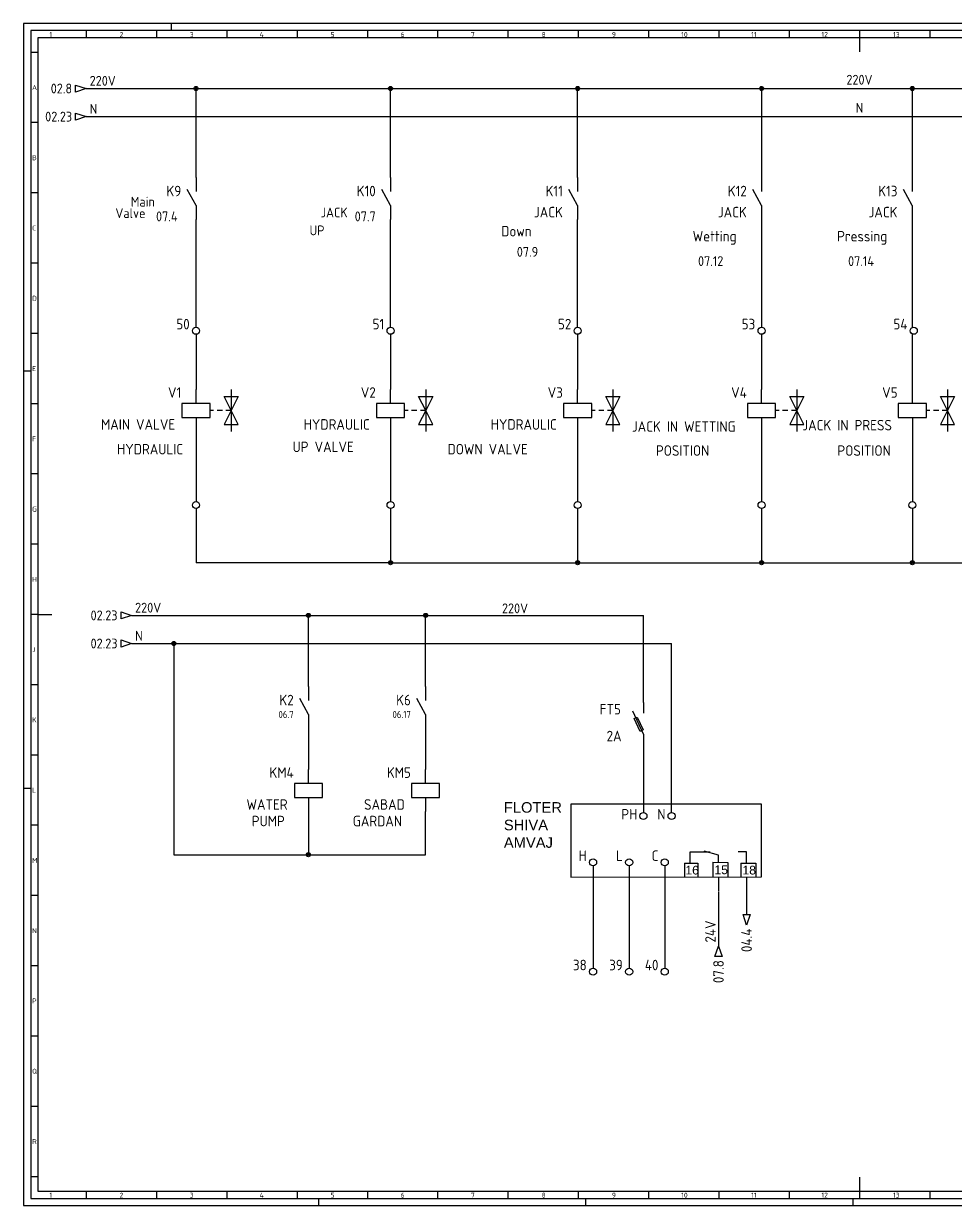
# Model space of a CAD drawing. Header units: millimetres. Extents: x 0 to 1189, y 5 to 846.
# Drawn here: x 0 to 663, y 5 to 846 of the extents above; entities that cross this region are included whole.
import ezdxf
from ezdxf.enums import TextEntityAlignment as Align

# ---------------------------------------------------------------- set-up
doc = ezdxf.new("R2010")
doc.units = ezdxf.units.MM
doc.header["$LTSCALE"] = 12
for name, color, linetype in [('035', 5, 'Continuous'), ('07', 7, 'Continuous'), ('DESC', 1, 'Continuous'), ('DESCCHILD', 20, 'Continuous'), ('RED_2.5mm^2', 1, 'Continuous'), ('SYMS', 7, 'Continuous'), ('TAGS', 51, 'Continuous'), ('WIRENO', 70, 'Continuous'), ('WIREREF_DEST', 61, 'Continuous'), ('XREF', 7, 'Continuous'), ('XREFCHILD', 134, 'Continuous')]:
    doc.layers.add(name, color=color, linetype=linetype)
doc.styles.add('ISO Proportional', font='isocp.shx')
doc.styles.add('WD_IEC', font='ISOCP2.shx', dxfattribs={"width": 0.9, "height": 4})

# ---------------------------------------------------------------- blocks, each defined once
blk = doc.blocks.new('IEC_border_a0')
at = {"layer": '035', "color": 0}
for p, q in [((0, 841), (0, 0)), ((1189, 841), (0, 841)), ((44.5, 836), (44.5, 831)), ((94.5, 836), (94.5, 831)), ((105, 841), (105, 836)), ((144.5, 836), (144.5, 831)), ((194.5, 836), (194.5, 831)), ((244.5, 836), (244.5, 831)), ((294.5, 836), (294.5, 831)), ((344.5, 836), (344.5, 831)), ((394.5, 836), (394.5, 831)), ((444.5, 836), (444.5, 831)), ((494.5, 836), (494.5, 831)), ((544.5, 836), (544.5, 831)), ((594.5, 836), (594.5, 831)), ((644.5, 836), (644.5, 831)), ((9.98, 820.54), (5, 820.54)), ((9.98, 770.54), (5, 770.54)), ((9.98, 720.54), (5, 720.54)), ((9.98, 670.54), (5, 670.54)), ((9.98, 620.54), (5, 620.54)), ((0, 594), (5, 594)), ((10, 570.5), (5.02, 570.5)), ((10, 520.5), (5, 520.5)), ((10, 470.5), (5.02, 470.5)), ((10, 420.5), (5.02, 420.5)), ((10, 370.5), (5.02, 370.5)), ((10, 320.5), (5.02, 320.5)), ((0, 297), (5, 297)), ((10.02, 270.46), (5.03, 270.46)), ((10.02, 220.46), (5.03, 220.46)), ((10.02, 170.46), (5.03, 170.46)), ((10.02, 120.46), (5.03, 120.46)), ((10.02, 70.46), (5.03, 70.46)), ((10.03, 20.42), (5.05, 20.42)), ((44.5, 10), (44.5, 5)), ((94.5, 10), (94.5, 5)), ((144.5, 10), (144.5, 5)), ((194.5, 10), (194.5, 5)), ((244.5, 10), (244.5, 5)), ((294.5, 10), (294.5, 5)), ((344.5, 10), (344.5, 5)), ((394.5, 10), (394.5, 5)), ((444.5, 10), (444.5, 5)), ((494.5, 10), (494.5, 5)), ((544.5, 10), (544.5, 5)), ((594.5, 10), (594.5, 5)), ((644.5, 10), (644.5, 5)), ((0, 0), (1189, 0)), ((210, 0), (210, 5)), ((400, 0), (400, 5)), ((590, 0), (590, 5))]:
    blk.add_line(p, q, dxfattribs=at)
blk.add_lwpolyline([(10, 10), (1179, 10), (1179, 831), (10, 831)], close=True, dxfattribs=at)
at = {"layer": '07', "color": 0}
for p, q in [((594.5, 831), (594.5, 821)), ((10, 420.5), (20, 420.5)), ((594.5, 20), (594.5, 10))]:
    blk.add_line(p, q, dxfattribs=at)
blk.add_lwpolyline([(5, 5), (1184, 5), (1184, 836), (5, 836)], close=True, dxfattribs=at)
at = {"layer": '035', "color": 0, "style": 'ISO Proportional'}
for s, p in [('1', (18.31, 831.5)), ('2', (68.23, 831.5)), ('3', (118.18, 831.5)), ('4', (167.88, 831.5)), ('5', (218.34, 831.5)), ('6', (268.19, 831.5)), ('7', (318.17, 831.5)), ('8', (368.42, 831.5)), ('9', (418.46, 831.5)), ('10', (467.72, 831.5)), ('11', (517.49, 831.5)), ('12', (567.49, 831.5)), ('13', (618.42, 831.5)), ('A', (6, 793.79)), ('B', (6, 743.79)), ('C', (6, 693.79)), ('D', (6, 643.79)), ('E', (6.02, 593.75)), ('F', (6.02, 543.75)), ('G', (6.02, 493.75)), ('H', (6.02, 443.75)), ('J', (6.02, 393.75)), ('K', (6.02, 343.75)), ('L', (6.03, 293.72)), ('M', (6.03, 243.72)), ('N', (6.03, 193.72)), ('P', (6.03, 143.72)), ('Q', (6.03, 93.72)), ('R', (6.05, 43.68)), ('1', (18.31, 5.5)), ('2', (68.23, 5.5)), ('3', (118.18, 5.5)), ('4', (167.88, 5.5)), ('5', (218.34, 5.5)), ('6', (268.19, 5.5)), ('7', (318.17, 5.5)), ('8', (368.42, 5.5)), ('9', (418.46, 5.5)), ('10', (467.72, 5.5)), ('11', (517.49, 5.5)), ('12', (567.49, 5.5)), ('13', (618.42, 5.5))]:
    blk.add_text(s, height=3.5, dxfattribs=at).set_placement(p)
blk = doc.blocks.new('VCR21')
for p, q in [((0, 7.5), (0, 2.5)), ((0, -2.5), (-3.12, 3.12)), ((0, -2.5), (0, -7.5))]:
    blk.add_line(p, q)
at = {"style": 'WD_IEC'}
for tag, p in [('INST', (-5.25, 6.75)), ('LOC', (-5.25, 3.75)), ('TAG2', (-5.25, 0.75)), ('XREF', (-5.25, -3.75)), ('DESC2', (-5.25, -9.75)), ('DESC1', (-5.25, -6.75)), ('DESC3', (-5.25, -12.75))]:
    blk.add_attdef(tag, text='', height=2.5, dxfattribs=at).set_placement(p, align=Align.RIGHT)
blk.add_attdef('TERM01', text='', height=2, rotation=90, dxfattribs=at).set_placement((-1, 7.5), align=Align.RIGHT)
at = {"style": 'WD_IEC', "flags": 1}
for tag, p, height in [('X2TERM01', (0, 7.5), 0.32), ('X4LINK', (-2.75, 0), 0.32), ('X1LINK', (-0.5, 0), 0.32), ('CONTACT', (4, -3.5), 1), ('FAMILY', (4, -5), 1), ('COMMON', (5.25, -4.75), 1), ('X8TERM02', (0, -7.5), 0.32)]:
    blk.add_attdef(tag, p, '', height=height, dxfattribs=at)
at = {"style": 'WD_IEC'}
blk.add_attdef('TERM02', (-1, -7.5), '', height=2, rotation=90, dxfattribs=at)
blk = doc.blocks.new('VT0002')
blk.add_circle((0, 0), 1.25)
at = {"style": 'WD_IEC'}
for tag, p in [('INST', (-2.25, 6.5)), ('LOC', (-2.25, 3.5)), ('DESC1', (-2.25, -6.25)), ('DESC2', (-2.25, -9.25)), ('DESC3', (-2.25, -12.25))]:
    blk.add_attdef(tag, text='', height=2.5, dxfattribs=at).set_placement(p, align=Align.RIGHT)
at = {"style": 'WD_IEC', "flags": 1}
for tag, p, height in [('ASSYCODE', (2.75, 10.75), 1), ('CATDESC', (2.75, 9.25), 1), ('MFG', (2.75, 7.25), 1.5), ('CAT', (2.75, 4.75), 1.5), ('X4PIN01', (-1.25, 1), 0.25), ('X4TERM01', (-1.25, 0), 0.25), ('X4TERMDESC01', (-1.25, 0.5), 0.4), ('STRIPSEQ', (0, 0), 0.025), ('X2PIN01', (0, 2.25), 0.25), ('X2TERM01', (0, 1.25), 0.25), ('X8PIN01', (0, -0.25), 0.25), ('X2TERMDESC01', (0, 1.75), 0.4), ('X1PIN01', (1.25, 1), 0.25), ('X1TERM01', (1.25, 0), 0.25), ('X1TERMDESC01', (1.25, 0.5), 0.4), ('LINKTERM', (0, -0.04), 0.025), ('X8TERM01', (0, -1.25), 0.25), ('X8TERMDESC01', (0, -0.75), 0.4)]:
    blk.add_attdef(tag, p, '', height=height, dxfattribs=at)
at = {"style": 'WD_IEC', "flags": 8}
for tag, height, p in [('TAGSTRIP', 2.5, (-2.25, 0.5)), ('TERM01', 2, (-2.25, -3.25))]:
    blk.add_attdef(tag, text='', height=height, dxfattribs=at).set_placement(p, align=Align.RIGHT)
blk = doc.blocks.new('WDDOT')
for radius in [0.72, 0.449, 0.223]:
    blk.add_circle((0, 0), radius)
blk = doc.blocks.new('VSV1')
for p, q in [((0, 2.5), (0, 7.5)), ((12.5, 0), (10, 5)), ((10, 5), (15, 5)), ((12.5, 7.5), (12.5, -7.5)), ((15, 5), (12.5, 0)), ((6.25, 0), (5, 0)), ((9.38, 0), (7.5, 0)), ((12.5, 0), (10, -5)), ((12.5, 0), (10.62, 0)), ((15, -5), (12.5, 0)), ((0, -2.5), (0, -7.5)), ((10, -5), (15, -5))]:
    blk.add_line(p, q)
blk.add_lwpolyline([(-5, 2.5), (-5, -2.5), (5, -2.5), (5, 2.5)], close=True)
at = {"style": 'WD_IEC'}
for tag, p in [('INST', (-5.25, 11.5)), ('LOC', (-5.25, 8)), ('TAG1', (-5.25, 4.5)), ('DESC2', (-5.25, -10.35)), ('DESC1', (-5.25, -6.85)), ('DESC3', (-5.25, -13.85))]:
    blk.add_attdef(tag, text='', height=2.5, dxfattribs=at).set_placement(p, align=Align.RIGHT)
blk.add_attdef('TERM01', text='', height=2, rotation=90, dxfattribs=at).set_placement((-1, 7.5), align=Align.RIGHT)
at = {"style": 'WD_IEC', "flags": 1}
for tag, p, height in [('X2TERM01', (0, 7.5), 0.32), ('X4LINK', (-5, 0), 0.32), ('X1LINK', (12.5, 0), 0.32), ('ASSYCODE', (1, -4), 1), ('X8TERM02', (0, -7.5), 0.32), ('FAMILY', (1, -5.5), 1), ('CATDESC', (1, -7), 1)]:
    blk.add_attdef(tag, p, '', height=height, dxfattribs=at)
at = {"style": 'WD_IEC', "flags": 9}
for tag, p in [('MFG', (-6, 1)), ('CAT', (-6, -1.5))]:
    blk.add_attdef(tag, text='', height=1.5, dxfattribs=at).set_placement(p, align=Align.RIGHT)
at = {"style": 'WD_IEC'}
blk.add_attdef('TERM02', (-1, -7.5), '', height=2, rotation=90, dxfattribs=at)
at = {"lineweight": 9, "style": 'WD_IEC'}
for tag, p in [('NO', (-5.5, -16.5)), ('NC', (-5.5, -20))]:
    blk.add_attdef(tag, text='', height=2.5, dxfattribs=at).set_placement(p, align=Align.TOP_RIGHT)
for tag, p in [('XREFNO', (-4, -16.5)), ('XREFNC', (-4, -20)), ('WDTAGALT', (-3.88, -23.13))]:
    blk.add_attdef(tag, text='', height=2.5, dxfattribs=at).set_placement(p, align=Align.TOP_LEFT)
blk = doc.blocks.new('VMS1')
for p, q in [((0, 2.5), (0, 7.5)), ((0, -2.5), (0, -7.5))]:
    blk.add_line(p, q)
blk.add_lwpolyline([(-5, 2.5), (-5, -2.5), (5, -2.5), (5, 2.5)], close=True)
at = {"style": 'WD_IEC'}
for tag, p in [('INST', (-5.25, 10.5)), ('LOC', (-5.25, 7.5)), ('TAG1', (-5.25, 4.5)), ('DESC2', (-5.25, -9.85)), ('DESC1', (-5.25, -6.85)), ('DESC3', (-5.25, -12.85))]:
    blk.add_attdef(tag, text='', height=2.5, dxfattribs=at).set_placement(p, align=Align.RIGHT)
blk.add_attdef('TERM01', text='', height=2, rotation=90, dxfattribs=at).set_placement((-1, 7.5), align=Align.RIGHT)
at = {"style": 'WD_IEC', "flags": 1}
for tag, p, height in [('X2TERM01', (0, 7.5), 0.32), ('X4LINK', (-5, 0), 0.32), ('X1LINK', (5, 0), 0.32), ('ASSYCODE', (1, -4), 1), ('X8TERM02', (0, -7.5), 0.32), ('FAMILY', (1, -5.5), 1), ('CATDESC', (1, -7), 1)]:
    blk.add_attdef(tag, p, '', height=height, dxfattribs=at)
at = {"style": 'WD_IEC', "flags": 9}
for tag, p in [('MFG', (-6, 1)), ('CAT', (-6, -1.5))]:
    blk.add_attdef(tag, text='', height=1.5, dxfattribs=at).set_placement(p, align=Align.RIGHT)
at = {"style": 'WD_IEC'}
blk.add_attdef('TERM02', (-1, -7.5), '', height=2, rotation=90, dxfattribs=at)
at = {"lineweight": 9, "style": 'WD_IEC'}
for tag, p in [('NO', (-5.5, -16.5)), ('NC', (-5.5, -19.5))]:
    blk.add_attdef(tag, text='', height=2.5, dxfattribs=at).set_placement(p, align=Align.TOP_RIGHT)
for tag, p in [('XREFNO', (-4, -16.5)), ('XREFNC', (-4, -19.5))]:
    blk.add_attdef(tag, text='', height=2.5, dxfattribs=at).set_placement(p, align=Align.TOP_LEFT)
blk = doc.blocks.new('HA1D3')
blk.add_lwpolyline([(0, 0), (-3.75, -1.25), (-3.75, 1.25)], close=True)
at = {"style": 'WD_IEC'}
blk.add_attdef('XREF', text='', height=2.5, dxfattribs=at).set_placement((-5, 0), align=Align.MIDDLE_RIGHT)
at = {"style": 'WD_IEC', "flags": 1}
blk.add_attdef('SIGCODE', text='', height=1, dxfattribs=at).set_placement((-2.5, 1.8), align=Align.RIGHT)
at = {"style": 'WD_IEC'}
for tag, p, height, flags in [('X1TERM01', (0, 0), 0.32, 1), ('WIRENO', (1.25, 1), 2.5, 8)]:
    blk.add_attdef(tag, p, '', height=height, dxfattribs=dict(at, flags=flags))
blk.add_attdef('DESC1', text='', height=2.5, dxfattribs=at).set_placement((1.25, -1), align=Align.TOP_LEFT)
blk = doc.blocks.new('WD_WNH')
at = {"linetype": 'Continuous', "style": 'WD_IEC', "width": 0.8}
blk.add_attdef('WIRENO', text='', height=2.5, dxfattribs=at).set_placement((0, 0.75), align=Align.CENTER)
at = {"style": 'WD_IEC', "flags": 1}
for tag, p in [('W08USER', (0, 0.375)), ('W04USER', (0, 0.875)), ('W05USER', (0, 0.75)), ('W09USER', (0, 0.25)), ('W03USER', (0, 1)), ('W06USER', (0, 0.625)), ('W07USER', (0, 0.5)), ('W02USER', (0, 1.125)), ('W01USER', (0, 1.25)), ('W10USER', (0, 0.125))]:
    blk.add_attdef(tag, text='', height=0.08, dxfattribs=at).set_placement(p, align=Align.CENTER)
blk = doc.blocks.new('HA1D4')
blk.add_lwpolyline([(0, 0), (1.25, -3.75), (-1.25, -3.75)], close=True)
at = {"style": 'WD_IEC', "flags": 8}
blk.add_attdef('WIRENO', (-1, 1.25), '', height=2.5, rotation=90, dxfattribs=at)
at = {"style": 'WD_IEC'}
blk.add_attdef('DESC1', text='', height=2.5, rotation=90, dxfattribs=at).set_placement((1, 1.25), align=Align.TOP_LEFT)
at = {"style": 'WD_IEC', "flags": 1}
blk.add_attdef('X2TERM01', (0, 0), '', height=0.32, dxfattribs=at)
blk.add_attdef('SIGCODE', text='', height=1, dxfattribs=at).set_placement((-2.5, -3.2), align=Align.RIGHT)
at = {"style": 'WD_IEC'}
blk.add_attdef('XREF', text='', height=2.5, rotation=90, dxfattribs=at).set_placement((0, -5), align=Align.MIDDLE_RIGHT)
blk = doc.blocks.new('HA1S4')
blk.add_lwpolyline([(0, -3.75), (-1.25, 0), (1.25, 0)], close=True)
at = {"style": 'WD_IEC', "flags": 8}
blk.add_attdef('WIRENO', (-1, 1.25), '', height=2.5, rotation=90, dxfattribs=at)
at = {"style": 'WD_IEC'}
blk.add_attdef('DESC1', text='', height=2.5, rotation=90, dxfattribs=at).set_placement((1, 1.25), align=Align.TOP_LEFT)
at = {"style": 'WD_IEC', "flags": 1}
blk.add_attdef('X2TERM01', (0, 0), '', height=0.32, dxfattribs=at)
blk.add_attdef('SIGCODE', text='', height=1, dxfattribs=at).set_placement((-2.5, -3.2), align=Align.RIGHT)
at = {"style": 'WD_IEC'}
blk.add_attdef('XREF', text='', height=2.5, rotation=90, dxfattribs=at).set_placement((0, -5), align=Align.MIDDLE_RIGHT)
blk = doc.blocks.new('VFU1FS')
for p, q in [((0, -3.75), (-3.75, 4.38)), ((0, 7.5), (0, 3.75)), ((0, -3.75), (0, -7.5))]:
    blk.add_line(p, q)
blk.add_lwpolyline([(-1.19, -2.76), (-3.3, 1.77), (-2.17, 2.3), (-0.06, -2.24)], close=True)
at = {"style": 'WD_IEC'}
for tag, p in [('INST', (-8, 10.25)), ('LOC', (-8, 6.75)), ('TAG1', (-8, 3.25)), ('RATING1', (-8, -1.35)), ('DESC1', (-8, -9.85)), ('DESC2', (-8, -13.35)), ('DESC3', (-8, -16.85))]:
    blk.add_attdef(tag, text='', height=2.5, dxfattribs=at).set_placement(p, align=Align.RIGHT)
blk.add_attdef('TERM01', text='', height=2, rotation=90, dxfattribs=at).set_placement((-1, 7.5), align=Align.RIGHT)
at = {"style": 'WD_IEC', "flags": 1}
for tag, p, height in [('X2TERM01', (0, 7.5), 0.32), ('MFG', (2.75, 6.5), 1.5), ('CAT', (2.75, 4), 1.5), ('X4LINK', (-2.48, 0), 0.32), ('X1LINK', (-1.1, 0), 0.32), ('ASSYCODE', (1, -4), 1), ('X8TERM02', (0, -7.5), 0.32), ('FAMILY', (1, -5.5), 1), ('CATDESC', (1, -7), 1)]:
    blk.add_attdef(tag, p, '', height=height, dxfattribs=at)
at = {"style": 'WD_IEC'}
blk.add_attdef('TERM02', (-1, -7.5), '', height=2, rotation=90, dxfattribs=at)
at = {"lineweight": 15, "style": 'WD_IEC'}
blk.add_attdef('XREF', text='', height=2.5, dxfattribs=at).set_placement((-8, -6), align=Align.RIGHT)

msp = doc.modelspace()

# ---------------------------------------------------------------- linework, layer by layer
at = {"color": 0}
for p, q in [((474.18, 248.49), (474.18, 256.49)), ((474.18, 256.49), (488.26, 256.49)), ((494.18, 254.06), (484.09, 257.01)), ((494.18, 249.06), (494.18, 254.06)), ((514.18, 256.49), (508.18, 256.6)), ((514.18, 248.49), (514.18, 256.49)), ((470.18, 248.54), (470.18, 238.7)), ((470.18, 248.54), (479.68, 248.41)), ((479.68, 248.41), (479.68, 238.66)), ((490.18, 249.11), (490.18, 238.7)), ((490.18, 249.11), (500.81, 249.01)), ((500.81, 249.01), (500.81, 238.7)), ((510.18, 248.54), (510.18, 238.7)), ((510.18, 248.54), (520.84, 248.44)), ((520.84, 248.44), (520.84, 238.7)), ((494.26, 238.7), (494.26, 228.7)), ((514.26, 238.7), (514.26, 228.7))]:
    msp.add_line(p, q, dxfattribs=at)
at = {"layer": 'RED_2.5mm^2', "color": 0}
for p, q in [((44.47, 799.76), (1144.36, 799.76)), ((122.6, 736.55), (122.6, 799.76)), ((260.95, 736.55), (260.95, 799.76)), ((394.07, 736.55), (394.07, 799.76)), ((524.89, 799.76), (524.89, 736.55)), ((632.14, 736.55), (632.14, 799.76)), ((44.47, 779.76), (1144.36, 779.76)), ((122.6, 629.86), (122.6, 706.55)), ((260.98, 629.86), (260.98, 706.55)), ((394.05, 629.86), (394.05, 706.55)), ((524.89, 706.55), (524.89, 629.86)), ((632.14, 629.86), (632.14, 706.55)), ((122.6, 624.86), (122.6, 585.65)), ((260.98, 624.86), (260.98, 585.65)), ((394.05, 624.86), (394.05, 585.65)), ((524.89, 624.86), (524.89, 585.65)), ((632.14, 585.65), (632.14, 624.86)), ((122.6, 555.65), (122.6, 505.8)), ((260.98, 555.65), (260.98, 505.8)), ((394.05, 555.65), (394.05, 505.8)), ((524.89, 555.65), (524.89, 505.8)), ((632.14, 555.65), (632.14, 505.8)), ((122.6, 500.8), (122.6, 462.29)), ((260.98, 500.8), (260.98, 462.29)), ((394.05, 500.8), (394.05, 462.29)), ((524.89, 500.8), (524.89, 462.29)), ((632.14, 500.8), (632.14, 462.29)), ((260.98, 462.29), (122.6, 462.29)), ((260.98, 462.29), (827.77, 462.29)), ((76.78, 424.8), (440.87, 424.8)), ((202.58, 374.3), (202.58, 424.8)), ((285.92, 374.3), (285.92, 424.8)), ((440.81, 362.8), (440.87, 424.8)), ((76.78, 404.8), (460.87, 404.8)), ((106.82, 404.8), (106.82, 254.51)), ((460.87, 284.55), (460.87, 404.8)), ((202.55, 344.3), (202.55, 315.18)), ((285.92, 344.3), (285.92, 315.18)), ((440.81, 332.8), (440.81, 284.55)), ((202.55, 285.18), (202.55, 254.51)), ((285.92, 254.51), (285.92, 285.18)), ((106.82, 254.51), (285.92, 254.51)), ((405.06, 246.54), (405.06, 173.73)), ((430.71, 246.54), (430.71, 173.73)), ((456.04, 246.54), (456.04, 173.73)), ((494.34, 228.19), (494.34, 189.48)), ((514.26, 228.7), (514.26, 220.3)), ((514.26, 220.3), (514.26, 211.91))]:
    msp.add_line(p, q, dxfattribs=at)
msp.add_lwpolyline([(524.92, 290.45), (389.28, 290.45), (389.28, 238.49), (524.92, 238.71)], close=True, dxfattribs=at)

# ---------------------------------------------------------------- block references
msp.add_blockref('IEC_border_a0', (0, 4.94))
at = {"layer": 'SYMS'}
ref = msp.add_blockref('HA1D3', (44.47, 799.76), dxfattribs=dict(at, xscale=2, yscale=2, zscale=2))
ref.add_attrib('XREF', '02.8', dxfattribs={"layer": 'XREF', "height": 7, "style": 'WD_IEC'}).set_placement((34.47, 799.76), align=Align.MIDDLE_RIGHT)
ref.add_attrib('WIRENO', '220V', (46.97, 801.76), dxfattribs={"layer": 'WIREREF_DEST', "height": 7, "style": 'WD_IEC', "flags": 8})
at = {"layer": 'SYMS', "color": 0, "xscale": 2, "yscale": 2, "zscale": 2}
for name, p in [('WDDOT', (122.6, 799.76)), ('WDDOT', (260.95, 799.76)), ('WDDOT', (394.07, 799.76)), ('WDDOT', (524.89, 799.76)), ('WDDOT', (632.14, 799.76)), ('VT0002', (122.6, 503.3)), ('VT0002', (260.98, 503.3)), ('VT0002', (394.05, 503.3)), ('VT0002', (524.89, 503.3)), ('VT0002', (632.14, 503.3)), ('WDDOT', (260.98, 462.29)), ('WDDOT', (394.05, 462.29)), ('WDDOT', (524.89, 462.29)), ('WDDOT', (632.14, 462.29)), ('WDDOT', (202.58, 424.8)), ('WDDOT', (285.92, 424.8)), ('WDDOT', (106.82, 404.8)), ('WDDOT', (202.55, 254.51))]:
    msp.add_blockref(name, p, dxfattribs=at)
at = {"layer": 'SYMS'}
ref = msp.add_blockref('HA1D3', (44.47, 779.76), dxfattribs=dict(at, xscale=2, yscale=2, zscale=2))
ref.add_attrib('XREF', '02.23', dxfattribs={"layer": 'XREF', "height": 7, "style": 'WD_IEC'}).set_placement((34.47, 779.76), align=Align.MIDDLE_RIGHT)
ref.add_attrib('WIRENO', 'N', (46.97, 781.76), dxfattribs={"layer": 'WIREREF_DEST', "height": 7, "style": 'WD_IEC', "flags": 8})
at = {"layer": 'SYMS', "color": 0}
ref = msp.add_blockref('VCR21', (122.6, 721.55), dxfattribs=dict(at, xscale=2, yscale=2, zscale=2))
ref.add_attrib('XREF', '07.4', dxfattribs={"layer": 'XREFCHILD', "height": 7, "style": 'WD_IEC'}).set_placement((109.46, 705.26), align=Align.RIGHT)
ref.add_attrib('DESC2', 'Valve', dxfattribs={"layer": 'DESCCHILD', "height": 7, "style": 'WD_IEC'}).set_placement((86.67, 707.53), align=Align.RIGHT)
ref.add_attrib('DESC1', 'Main', dxfattribs={"layer": 'DESCCHILD', "height": 7, "style": 'WD_IEC'}).set_placement((93.33, 715.7), align=Align.RIGHT)
ref.add_attrib('TAG2', 'K9', dxfattribs={"layer": 'TAGS', "height": 7.5, "style": 'WD_IEC'}).set_placement((112.1, 723.05), align=Align.RIGHT)
ref = msp.add_blockref('VCR21', (260.95, 721.55), dxfattribs=dict(at, xscale=2, yscale=2, zscale=2))
ref.add_attrib('XREF', '07.7', dxfattribs={"layer": 'XREFCHILD', "height": 7, "style": 'WD_IEC'}).set_placement((250.45, 705.26), align=Align.RIGHT)
ref.add_attrib('DESC2', 'UP', dxfattribs={"layer": 'DESCCHILD', "height": 7, "style": 'WD_IEC'}).set_placement((213.99, 695.3), align=Align.RIGHT)
ref.add_attrib('DESC1', 'JACK', dxfattribs={"layer": 'DESCCHILD', "height": 7, "style": 'WD_IEC'}).set_placement((230.47, 708.05), align=Align.RIGHT)
ref.add_attrib('TAG2', 'K10', dxfattribs={"layer": 'TAGS', "height": 7.5, "style": 'WD_IEC'}).set_placement((250.45, 723.05), align=Align.RIGHT)
ref = msp.add_blockref('VCR21', (394.07, 721.55), dxfattribs=dict(at, xscale=2, yscale=2, zscale=2))
ref.add_attrib('XREF', '07.9', dxfattribs={"layer": 'XREFCHILD', "height": 7, "style": 'WD_IEC'}).set_placement((365.99, 680.04), align=Align.RIGHT)
ref.add_attrib('DESC2', 'Down', dxfattribs={"layer": 'DESCCHILD', "height": 7.5, "style": 'WD_IEC'}).set_placement((361.34, 694.49), align=Align.RIGHT)
ref.add_attrib('DESC1', ' JACK', dxfattribs={"layer": 'DESCCHILD', "height": 7.5, "style": 'WD_IEC'}).set_placement((383.57, 708.05), align=Align.RIGHT)
ref.add_attrib('TAG2', 'K11', dxfattribs={"layer": 'TAGS', "height": 7.5, "style": 'WD_IEC'}).set_placement((383.57, 723.05), align=Align.RIGHT)
ref = msp.add_blockref('VCR21', (524.89, 721.55), dxfattribs=dict(at, xscale=2, yscale=2, zscale=2))
ref.add_attrib('XREF', '07.12', dxfattribs={"layer": 'XREFCHILD', "height": 7, "style": 'WD_IEC'}).set_placement((497.69, 673.45), align=Align.RIGHT)
ref.add_attrib('DESC2', 'Wetting', dxfattribs={"layer": 'DESCCHILD', "height": 7.5, "style": 'WD_IEC'}).set_placement((507.11, 690.92), align=Align.RIGHT)
ref.add_attrib('DESC1', 'JACK', dxfattribs={"layer": 'DESCCHILD', "height": 7.5, "style": 'WD_IEC'}).set_placement((514.39, 708.05), align=Align.RIGHT)
ref.add_attrib('TAG2', 'K12', dxfattribs={"layer": 'TAGS', "height": 7.5, "style": 'WD_IEC'}).set_placement((514.39, 723.05), align=Align.RIGHT)
ref = msp.add_blockref('VCR21', (632.07, 721.55), dxfattribs=dict(at, xscale=2, yscale=2, zscale=2))
ref.add_attrib('XREF', '07.14', dxfattribs={"layer": 'XREFCHILD', "height": 7, "style": 'WD_IEC'}).set_placement((604.87, 673.45), align=Align.RIGHT)
ref.add_attrib('DESC2', 'Pressing', dxfattribs={"layer": 'DESCCHILD', "height": 7.5, "style": 'WD_IEC'}).set_placement((614.29, 690.92), align=Align.RIGHT)
ref.add_attrib('DESC1', ' JACK', dxfattribs={"layer": 'DESCCHILD', "height": 7.5, "style": 'WD_IEC'}).set_placement((621.57, 708.05), align=Align.RIGHT)
ref.add_attrib('TAG2', 'K13', dxfattribs={"layer": 'TAGS', "height": 7.5, "style": 'WD_IEC'}).set_placement((621.57, 723.05), align=Align.RIGHT)
ref = msp.add_blockref('VT0002', (122.6, 627.36), dxfattribs=dict(at, xscale=2, yscale=2, zscale=2))
ref.add_attrib('TAGSTRIP', '50', dxfattribs={"layer": 'TAGS', "height": 7.5, "style": 'WD_IEC', "flags": 8}).set_placement((118.1, 628.36), align=Align.RIGHT)
ref = msp.add_blockref('VT0002', (260.98, 627.36), dxfattribs=dict(at, xscale=2, yscale=2, zscale=2))
ref.add_attrib('TAGSTRIP', '51', dxfattribs={"layer": 'TAGS', "height": 7.5, "style": 'WD_IEC', "flags": 8}).set_placement((256.48, 628.36), align=Align.RIGHT)
ref = msp.add_blockref('VT0002', (394.05, 627.36), dxfattribs=dict(at, xscale=2, yscale=2, zscale=2))
ref.add_attrib('TAGSTRIP', '52', dxfattribs={"layer": 'TAGS', "height": 7.5, "style": 'WD_IEC', "flags": 8}).set_placement((389.55, 628.36), align=Align.RIGHT)
ref = msp.add_blockref('VT0002', (524.89, 627.36), dxfattribs=dict(at, xscale=2, yscale=2, zscale=2))
ref.add_attrib('TAGSTRIP', '53', dxfattribs={"layer": 'TAGS', "height": 7.5, "style": 'WD_IEC', "flags": 8}).set_placement((520.39, 628.36), align=Align.RIGHT)
ref = msp.add_blockref('VT0002', (633.17, 627.36), dxfattribs=dict(at, xscale=2, yscale=2, zscale=2))
ref.add_attrib('TAGSTRIP', '54', dxfattribs={"layer": 'TAGS', "height": 7.5, "style": 'WD_IEC', "flags": 8}).set_placement((628.67, 628.36), align=Align.RIGHT)
ref = msp.add_blockref('VSV1', (122.6, 570.65), dxfattribs=dict(at, xscale=2, yscale=2, zscale=2))
ref.add_attrib('DESC2', 'HYDRAULIC ', dxfattribs={"layer": 'DESC', "height": 7.5, "style": 'WD_IEC'}).set_placement((117.75, 539.35), align=Align.RIGHT)
ref.add_attrib('DESC1', 'MAIN VALVE ', dxfattribs={"layer": 'DESC', "height": 7.5, "style": 'WD_IEC'}).set_placement((112.1, 556.95), align=Align.RIGHT)
ref.add_attrib('TAG1', 'V1', dxfattribs={"layer": 'TAGS', "height": 7.5, "style": 'WD_IEC'}).set_placement((112.1, 579.65), align=Align.RIGHT)
ref = msp.add_blockref('VSV1', (260.98, 570.65), dxfattribs=dict(at, xscale=2, yscale=2, zscale=2))
ref.add_attrib('DESC2', 'UP VALVE', dxfattribs={"layer": 'DESC', "height": 7.5, "style": 'WD_IEC'}).set_placement((234.83, 540.99), align=Align.RIGHT)
ref.add_attrib('DESC1', 'HYDRAULIC ', dxfattribs={"layer": 'DESC', "height": 7.5, "style": 'WD_IEC'}).set_placement((250.48, 556.95), align=Align.RIGHT)
ref.add_attrib('TAG1', 'V2', dxfattribs={"layer": 'TAGS', "height": 7.5, "style": 'WD_IEC'}).set_placement((250.48, 579.65), align=Align.RIGHT)
ref = msp.add_blockref('VSV1', (394.05, 570.65), dxfattribs=dict(at, xscale=2, yscale=2, zscale=2))
ref.add_attrib('DESC2', 'DOWN VALVE', dxfattribs={"layer": 'DESC', "height": 7.5, "style": 'WD_IEC'}).set_placement((358.63, 539.35), align=Align.RIGHT)
ref.add_attrib('DESC1', 'HYDRAULIC ', dxfattribs={"layer": 'DESC', "height": 7.5, "style": 'WD_IEC'}).set_placement((383.55, 556.95), align=Align.RIGHT)
ref.add_attrib('TAG1', 'V3', dxfattribs={"layer": 'TAGS', "height": 7.5, "style": 'WD_IEC'}).set_placement((383.55, 579.65), align=Align.RIGHT)
ref = msp.add_blockref('VSV1', (524.89, 570.65), dxfattribs=dict(at, xscale=2, yscale=2, zscale=2))
ref.add_attrib('DESC2', 'POSITION', dxfattribs={"layer": 'DESC', "height": 7.5, "style": 'WD_IEC'}).set_placement((487.68, 538.36), align=Align.RIGHT)
ref.add_attrib('DESC1', 'JACK IN WETTING', dxfattribs={"layer": 'DESC', "height": 7.5, "style": 'WD_IEC'}).set_placement((506.42, 555.46), align=Align.RIGHT)
ref.add_attrib('TAG1', 'V4', dxfattribs={"layer": 'TAGS', "height": 7.5, "style": 'WD_IEC'}).set_placement((514.39, 579.65), align=Align.RIGHT)
ref = msp.add_blockref('VSV1', (632.14, 570.65), dxfattribs=dict(at, xscale=2, yscale=2, zscale=2))
ref.add_attrib('DESC2', 'POSITION', dxfattribs={"layer": 'DESC', "height": 7.5, "style": 'WD_IEC'}).set_placement((616.76, 538.35), align=Align.RIGHT)
ref.add_attrib('DESC1', 'JACK IN PRESS', dxfattribs={"layer": 'DESC', "height": 7.5, "style": 'WD_IEC'}).set_placement((617.63, 556.45), align=Align.RIGHT)
ref.add_attrib('TAG1', 'V5', dxfattribs={"layer": 'TAGS', "height": 7.5, "style": 'WD_IEC'}).set_placement((621.64, 579.65), align=Align.RIGHT)
at = {"layer": 'SYMS'}
ref = msp.add_blockref('HA1D3', (76.78, 424.8), dxfattribs=dict(at, xscale=2, yscale=2, zscale=2))
ref.add_attrib('XREF', '02.23', dxfattribs={"layer": 'XREF', "height": 7, "style": 'WD_IEC'}).set_placement((66.78, 424.8), align=Align.MIDDLE_RIGHT)
ref.add_attrib('WIRENO', '220V', (79.28, 426.8), dxfattribs={"layer": 'WIREREF_DEST', "height": 7, "style": 'WD_IEC', "flags": 8})
ref = msp.add_blockref('HA1D3', (76.78, 404.8), dxfattribs=dict(at, xscale=2, yscale=2, zscale=2))
ref.add_attrib('XREF', '02.23', dxfattribs={"layer": 'XREF', "height": 7, "style": 'WD_IEC'}).set_placement((66.78, 404.8), align=Align.MIDDLE_RIGHT)
ref.add_attrib('WIRENO', 'N', (79.28, 406.8), dxfattribs={"layer": 'WIREREF_DEST', "height": 7, "style": 'WD_IEC', "flags": 8})
at = {"layer": 'SYMS', "color": 0}
ref = msp.add_blockref('VCR21', (202.58, 359.3), dxfattribs=dict(at, xscale=2, yscale=2, zscale=2))
ref.add_attrib('XREF', '06.7', dxfattribs={"layer": 'XREFCHILD', "height": 5, "style": 'WD_IEC'}).set_placement((192.08, 351.8), align=Align.RIGHT)
ref.add_attrib('TAG2', 'K2', dxfattribs={"layer": 'TAGS', "height": 7.5, "style": 'WD_IEC'}).set_placement((192.08, 360.8), align=Align.RIGHT)
ref = msp.add_blockref('VCR21', (285.92, 359.3), dxfattribs=dict(at, xscale=2, yscale=2, zscale=2))
ref.add_attrib('XREF', '06.17', dxfattribs={"layer": 'XREFCHILD', "height": 5, "style": 'WD_IEC'}).set_placement((275.42, 351.8), align=Align.RIGHT)
ref.add_attrib('TAG2', 'K6', dxfattribs={"layer": 'TAGS', "height": 7.5, "style": 'WD_IEC'}).set_placement((275.42, 360.8), align=Align.RIGHT)
ref = msp.add_blockref('VFU1FS', (440.81, 347.8), dxfattribs=dict(at, xscale=2, yscale=2, zscale=2))
ref.add_attrib('DESC1', '2A', dxfattribs={"layer": 'DESC', "height": 7.5, "style": 'WD_IEC'}).set_placement((425.32, 335.19), align=Align.RIGHT)
ref.add_attrib('TAG1', 'FT5', dxfattribs={"layer": 'TAGS', "height": 7.5, "style": 'WD_IEC'}).set_placement((424.81, 354.3), align=Align.RIGHT)
ref = msp.add_blockref('VMS1', (202.55, 300.18), dxfattribs=dict(at, xscale=2, yscale=2, zscale=2))
ref.add_attrib('DESC2', 'PUMP', dxfattribs={"layer": 'DESC', "height": 7.5, "style": 'WD_IEC'}).set_placement((185.76, 274.69), align=Align.RIGHT)
ref.add_attrib('DESC1', 'WATER ', dxfattribs={"layer": 'DESC', "height": 7.5, "style": 'WD_IEC'}).set_placement((192.05, 286.48), align=Align.RIGHT)
ref.add_attrib('TAG1', 'KM4', dxfattribs={"layer": 'TAGS', "height": 7.5, "style": 'WD_IEC'}).set_placement((192.05, 309.18), align=Align.RIGHT)
ref = msp.add_blockref('VMS1', (285.92, 300.18), dxfattribs=dict(at, xscale=2, yscale=2, zscale=2))
ref.add_attrib('DESC2', 'GARDAN', dxfattribs={"layer": 'DESC', "height": 7.5, "style": 'WD_IEC'}).set_placement((269.13, 274.69), align=Align.RIGHT)
ref.add_attrib('DESC1', 'SABAD ', dxfattribs={"layer": 'DESC', "height": 7.5, "style": 'WD_IEC'}).set_placement((275.42, 286.48), align=Align.RIGHT)
ref.add_attrib('TAG1', 'KM5', dxfattribs={"layer": 'TAGS', "height": 7.5, "style": 'WD_IEC'}).set_placement((275.42, 309.18), align=Align.RIGHT)
ref = msp.add_blockref('VT0002', (440.87, 282.05), dxfattribs=dict(at, xscale=2, yscale=2, zscale=2))
ref.add_attrib('TAGSTRIP', 'PH', dxfattribs={"layer": 'TAGS', "height": 7.5, "style": 'WD_IEC', "flags": 8}).set_placement((436.55, 279.53), align=Align.RIGHT)
ref = msp.add_blockref('VT0002', (460.87, 282.05), dxfattribs=dict(at, xscale=2, yscale=2, zscale=2))
ref.add_attrib('TAGSTRIP', 'N', dxfattribs={"layer": 'TAGS', "height": 7.5, "style": 'WD_IEC', "flags": 8}).set_placement((456.55, 279.53), align=Align.RIGHT)
ref = msp.add_blockref('VT0002', (405.06, 249.04), dxfattribs=dict(at, xscale=2, yscale=2, zscale=2))
ref.add_attrib('TAGSTRIP', 'H', dxfattribs={"layer": 'TAGS', "height": 7.5, "style": 'WD_IEC', "flags": 8}).set_placement((400.56, 250.04), align=Align.RIGHT)
ref = msp.add_blockref('VT0002', (430.71, 249.04), dxfattribs=dict(at, xscale=2, yscale=2, zscale=2))
ref.add_attrib('TAGSTRIP', 'L', dxfattribs={"layer": 'TAGS', "height": 7.5, "style": 'WD_IEC', "flags": 8}).set_placement((426.21, 250.04), align=Align.RIGHT)
ref = msp.add_blockref('VT0002', (456.04, 249.04), dxfattribs=dict(at, xscale=2, yscale=2, zscale=2))
ref.add_attrib('TAGSTRIP', 'C', dxfattribs={"layer": 'TAGS', "height": 7.5, "style": 'WD_IEC', "flags": 8}).set_placement((451.54, 250.04), align=Align.RIGHT)
ref = msp.add_blockref('HA1S4', (514.26, 211.91), dxfattribs=dict(at, xscale=2, yscale=2, zscale=2))
ref.add_attrib('XREF', '04.4', dxfattribs={"layer": 'XREF', "height": 7.5, "rotation": 90, "style": 'WD_IEC'}).set_placement((514.26, 201.91), align=Align.MIDDLE_RIGHT)
ref = msp.add_blockref('HA1D4', (494.26, 189.48), dxfattribs=dict(at, xscale=2, yscale=2, zscale=2))
ref.add_attrib('XREF', '07.8', dxfattribs={"layer": 'XREF', "height": 7.5, "rotation": 90, "style": 'WD_IEC'}).set_placement((494.26, 179.48), align=Align.MIDDLE_RIGHT)
ref.add_attrib('WIRENO', '24V', (492.26, 191.98), dxfattribs={"layer": 'WIREREF_DEST', "height": 7.5, "rotation": 90, "style": 'WD_IEC', "flags": 8})
ref = msp.add_blockref('VT0002', (405.06, 171.23), dxfattribs=dict(at, xscale=2, yscale=2, zscale=2))
ref.add_attrib('TAGSTRIP', '38', dxfattribs={"layer": 'TAGS', "height": 7.5, "style": 'WD_IEC', "flags": 8}).set_placement((400.56, 172.23), align=Align.RIGHT)
ref = msp.add_blockref('VT0002', (430.71, 171.23), dxfattribs=dict(at, xscale=2, yscale=2, zscale=2))
ref.add_attrib('TAGSTRIP', '39', dxfattribs={"layer": 'TAGS', "height": 7.5, "style": 'WD_IEC', "flags": 8}).set_placement((426.21, 172.23), align=Align.RIGHT)
ref = msp.add_blockref('VT0002', (456.04, 171.23), dxfattribs=dict(at, xscale=2, yscale=2, zscale=2))
ref.add_attrib('TAGSTRIP', '40', dxfattribs={"layer": 'TAGS', "height": 7.5, "style": 'WD_IEC', "flags": 8}).set_placement((451.54, 172.23), align=Align.RIGHT)
at = {"layer": 'WIRENO', "color": 0}
ref = msp.add_blockref('WD_WNH', (594.42, 799.76), dxfattribs=dict(at, xscale=2, yscale=2, zscale=2))
ref.add_attrib('WIRENO', '220V', dxfattribs={"linetype": 'Continuous', "height": 7, "style": 'WD_IEC'}).set_placement((594.53, 802.52), align=Align.CENTER)
ref = msp.add_blockref('WD_WNH', (594.42, 779.76), dxfattribs=dict(at, xscale=2, yscale=2, zscale=2))
ref.add_attrib('WIRENO', 'N', dxfattribs={"linetype": 'Continuous', "height": 7, "style": 'WD_IEC'}).set_placement((594.53, 782.52), align=Align.CENTER)
ref = msp.add_blockref('WD_WNH', (349.52, 424.8), dxfattribs=dict(at, xscale=2, yscale=2, zscale=2))
ref.add_attrib('WIRENO', '220V', dxfattribs={"linetype": 'Continuous', "height": 7, "style": 'WD_IEC'}).set_placement((349.52, 426.3), align=Align.CENTER)

# ---------------------------------------------------------------- texts
at = {"color": 0, "char_height": 6.2054, "attachment_point": 1}
for s, insert in [('{\\f@Arial Unicode MS|b0|i0|c0|p34;16}', (470.68, 246.61)), ('{\\f@Arial Unicode MS|b0|i0|c0|p34;15}', (491.35, 246.84)), ('{\\f@Arial Unicode MS|b0|i0|c0|p34;18}', (511.27, 246.62))]:
    msp.add_mtext_dynamic_manual_height_columns(s, width=4.8435, gutter_width=70, heights=[0], dxfattribs=dict(at, insert=insert))
at = {"layer": 'RED_2.5mm^2', "color": 0, "insert": (341.58, 291.9), "char_height": 7.5, "attachment_point": 1}
msp.add_mtext_dynamic_manual_height_columns('{\\f@Arial Unicode MS|b0|i0|c0|p34;FLOTER\\PSHIVA AMVAJ}', width=62.3818, gutter_width=35, heights=[0], dxfattribs=at)

doc.saveas('drawing.dxf')
